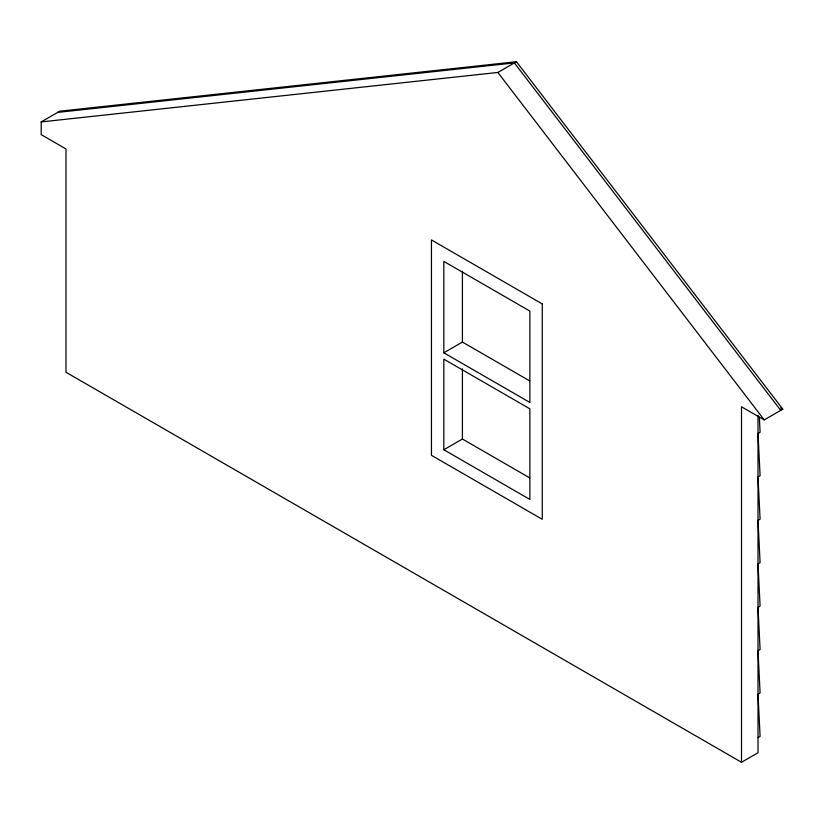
<?xml version="1.0" encoding="UTF-8"?>
<svg xmlns="http://www.w3.org/2000/svg" width="824" height="824" viewBox="0 0 824 824"><rect width="100%" height="100%" fill="white"/><g stroke="black" fill="none" stroke-linecap="round" stroke-linejoin="round"><path stroke-width="1.24" d="M741.507 762.282L65.982 372.263L65.982 148.948L41.2 134.642L41.2 121.921L59.781 111.199L516.442 61.718L782.8 409.168L764.219 419.9L741.507 406.788L741.507 762.282L758.018 752.745L758.018 415.214M41.2 121.921L497.861 72.45L516.442 61.718M443.827 352.796L529.863 402.462L529.863 311.07L443.827 261.404L443.827 352.796L462.418 342.063L529.698 380.904M443.827 449.75L529.863 499.426L529.863 408.817L443.827 359.151L443.827 449.75L462.418 439.027L529.698 477.868M758.018 737.645L760.089 736.45L758.018 694.199L760.089 693.005L758.018 650.754L760.089 649.559L758.018 607.309L760.089 606.114L758.018 563.863L760.089 562.668L758.018 520.418L760.089 519.223L758.018 476.972L760.089 475.778L758.018 433.527L760.089 432.332L759.347 417.129M57.721 112.394L514.382 62.912L780.74 410.362M780.637 407.921L782.8 409.168M497.861 72.45L764.219 419.9M462.418 271.261L462.418 342.063M462.418 368.843L462.418 439.027M542.254 303.912L431.446 239.939L431.446 455.312L542.254 519.295L542.254 303.912"/></g></svg>
